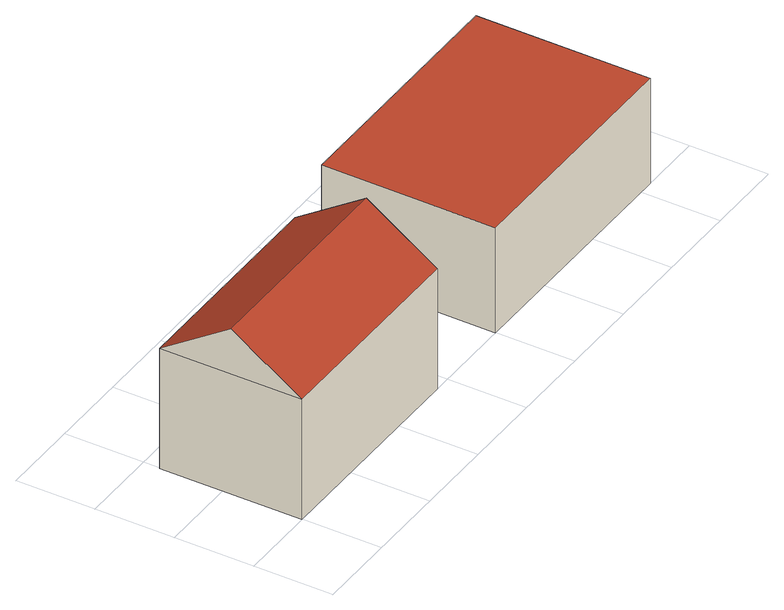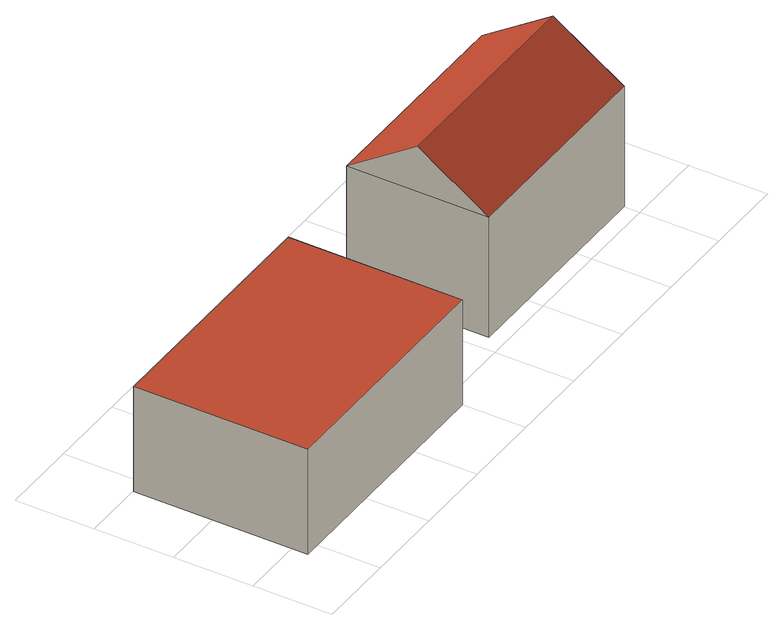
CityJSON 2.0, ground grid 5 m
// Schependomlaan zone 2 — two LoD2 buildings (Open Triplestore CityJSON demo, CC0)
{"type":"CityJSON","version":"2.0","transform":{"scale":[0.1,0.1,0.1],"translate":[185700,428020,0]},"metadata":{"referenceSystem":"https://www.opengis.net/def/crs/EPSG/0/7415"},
"CityObjects":{
"building1":{"type":"Building","attributes":{"function":"residential","storeysAboveGround":2},"geometry":[{"type":"Solid","lod":"2","boundaries":[[[[0,1,2,3]],[[0,3,4,5]],[[3,2,6,4]],[[2,1,7,6]],[[1,0,5,7]],[[5,8,7]],[[4,6,9]],[[5,4,9,8]],[[6,7,8,9]]]],"semantics":{"surfaces":[{"type":"GroundSurface"},{"type":"WallSurface"},{"type":"RoofSurface"}],"values":[[0,1,1,1,1,1,1,2,2]]}}]},
"building2":{"type":"Building","attributes":{"function":"retail","storeysAboveGround":1},"geometry":[{"type":"Solid","lod":"2","boundaries":[[[[10,11,12,13]],[[10,13,14,15]],[[13,12,16,14]],[[12,11,17,16]],[[11,10,15,17]],[[15,14,16,17]]]],"semantics":{"surfaces":[{"type":"GroundSurface"},{"type":"WallSurface"},{"type":"RoofSurface"}],"values":[[0,1,1,1,1,2]]}}]}
},
"vertices":[
[0,0,0],[0,90,0],[140,90,0],[140,0,0],[140,0,80],[0,0,80],[140,90,80],[0,90,80],[0,45,110],[140,45,110],
[200,0,0],[200,110,0],[360,110,0],[360,0,0],[360,0,70],[200,0,70],[360,110,70],[200,110,70]
]}
